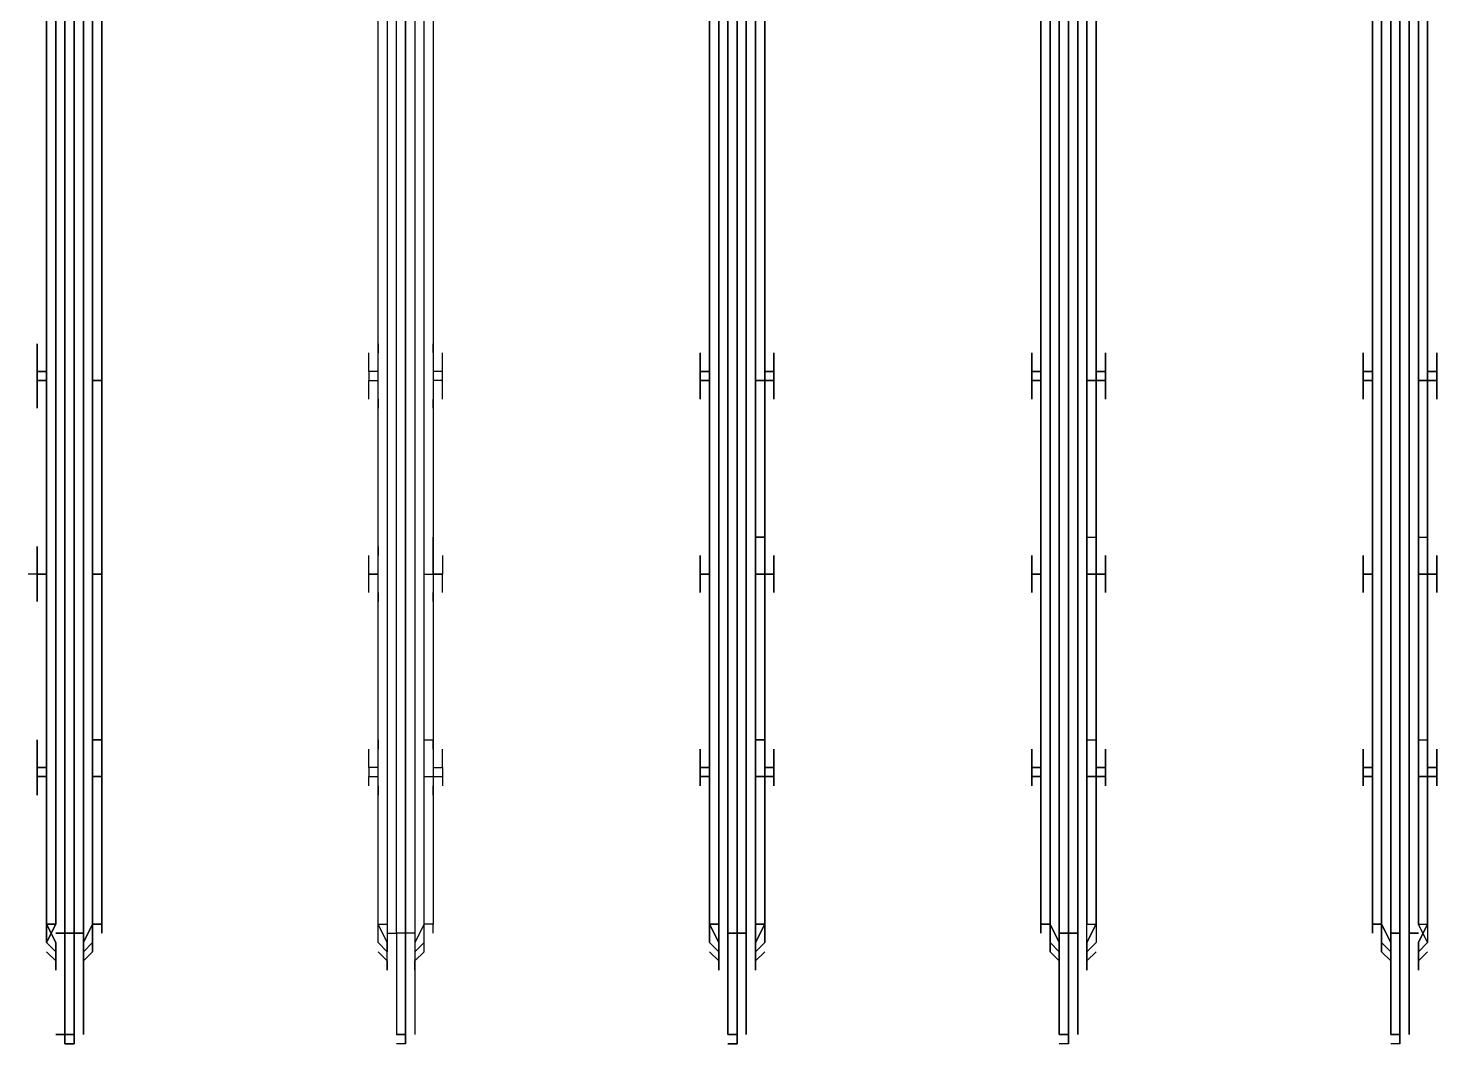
# Model space of a CAD drawing. Header units: metres. Extents: x 532250 to 532639, y 2673852 to 2674172.
# Drawn here: x 532449.1606 to 532449.3722, y 2674042.9394 to 2674043.0919 of the extents above; entities that cross this region are included whole.
import ezdxf

# ---------------------------------------------------------------- set-up
doc = ezdxf.new("R2010")
doc.units = ezdxf.units.M
doc.header["$MEASUREMENT"] = 0
doc.layers.add('IDT', color=7, linetype='Continuous')

# ---------------------------------------------------------------- blocks, each defined once
blk = doc.blocks.new('IDT')
at = {"layer": 'IDT', "color": 0, "lineweight": 25}
for p, q in [((17.55924, 14.80284), (17.55924, 14.81805)), ((17.55924, 14.81805), (17.55924, 14.80284)), ((17.56062, 14.81944), (17.56062, 14.80284)), ((17.56062, 14.80284), (17.56062, 14.81944)), ((17.56062, 14.81944), (17.56062, 14.80284)), ((17.56062, 14.80284), (17.56062, 14.81944)), ((17.56062, 14.81944), (17.562, 14.81944)), ((17.562, 14.81805), (17.56062, 14.81805)), ((17.56062, 14.81805), (17.562, 14.81805)), ((17.562, 14.81805), (17.56062, 14.81805)), ((17.56062, 14.81805), (17.562, 14.81805)), ((17.562, 14.81805), (17.562, 14.80284)), ((17.562, 14.80284), (17.562, 14.81805)), ((17.60903, 14.80284), (17.60903, 14.81805)), ((17.60903, 14.81805), (17.60903, 14.80284)), ((17.61041, 14.81944), (17.61041, 14.80284)), ((17.61041, 14.80284), (17.61041, 14.81944)), ((17.61041, 14.81944), (17.61041, 14.80284)), ((17.61041, 14.80284), (17.61041, 14.81944)), ((17.61041, 14.81944), (17.6118, 14.81944)), ((17.6118, 14.81805), (17.61041, 14.81805)), ((17.61041, 14.81805), (17.6118, 14.81805)), ((17.6118, 14.81805), (17.61041, 14.81805)), ((17.61041, 14.81805), (17.6118, 14.81805)), ((17.6118, 14.80284), (17.6118, 14.81805)), ((17.6118, 14.81805), (17.6118, 14.80284)), ((17.65882, 14.81805), (17.65882, 14.80284)), ((17.65882, 14.80284), (17.65882, 14.81805)), ((17.65882, 14.81805), (17.65882, 14.80284)), ((17.65882, 14.80284), (17.65882, 14.81805)), ((17.66021, 14.80284), (17.66021, 14.81944)), ((17.66021, 14.81944), (17.66021, 14.80284)), ((17.66021, 14.80284), (17.66021, 14.81944)), ((17.66021, 14.81944), (17.66021, 14.80284)), ((17.66021, 14.81944), (17.66021, 14.80284)), ((17.66021, 14.80284), (17.66021, 14.81944)), ((17.66021, 14.81944), (17.66159, 14.81944)), ((17.66159, 14.81944), (17.66021, 14.81944)), ((17.66021, 14.81944), (17.66021, 14.80284)), ((17.66021, 14.80284), (17.66021, 14.81944)), ((17.66159, 14.81805), (17.66021, 14.81805)), ((17.66021, 14.81805), (17.66159, 14.81805)), ((17.66159, 14.81805), (17.66021, 14.81805)), ((17.66021, 14.81805), (17.66159, 14.81805)), ((17.66159, 14.81805), (17.66021, 14.81805)), ((17.66021, 14.81805), (17.66159, 14.81805)), ((17.66159, 14.81805), (17.66021, 14.81805)), ((17.66021, 14.81805), (17.66159, 14.81805)), ((17.66159, 14.80284), (17.66159, 14.81805)), ((17.66159, 14.81805), (17.66159, 14.80284)), ((17.66159, 14.80284), (17.66159, 14.81805)), ((17.66159, 14.81805), (17.66159, 14.80284)), ((17.70862, 14.80284), (17.70862, 14.81805)), ((17.71, 14.80284), (17.71, 14.81944)), ((17.71, 14.81944), (17.71, 14.80284)), ((17.71, 14.81944), (17.71138, 14.81944)), ((17.71138, 14.81805), (17.71, 14.81805)), ((17.71, 14.81805), (17.71138, 14.81805)), ((17.71138, 14.80284), (17.71138, 14.81805)), ((17.75841, 14.80284), (17.75841, 14.81805)), ((17.75841, 14.81805), (17.75841, 14.80284)), ((17.75979, 14.80284), (17.75979, 14.81944)), ((17.75979, 14.81944), (17.76118, 14.81944)), ((17.76118, 14.81944), (17.75979, 14.81944)), ((17.75979, 14.81944), (17.75979, 14.80284)), ((17.76118, 14.81805), (17.75979, 14.81805)), ((17.75979, 14.81805), (17.76118, 14.81805)), ((17.76118, 14.81944), (17.76118, 14.80284)), ((17.76118, 14.80284), (17.76118, 14.81944)), ((17.76118, 14.80284), (17.76118, 14.81805)), ((17.76118, 14.81805), (17.76118, 14.80284)), ((17.76256, 14.81805), (17.76118, 14.81805)), ((17.76118, 14.81805), (17.76256, 14.81805)), ((17.55785, 14.80422), (17.55785, 14.80837)), ((17.55785, 14.80837), (17.55785, 14.80699)), ((17.55785, 14.80699), (17.55785, 14.80837)), ((17.55785, 14.80837), (17.55785, 14.80422)), ((17.562, 14.80699), (17.562, 14.80837)), ((17.562, 14.80837), (17.562, 14.80699)), ((17.562, 14.80422), (17.562, 14.80837)), ((17.562, 14.80837), (17.562, 14.80422)), ((17.60765, 14.80422), (17.60765, 14.80837)), ((17.60765, 14.80837), (17.60765, 14.80699)), ((17.60765, 14.80699), (17.60765, 14.80837)), ((17.60765, 14.80837), (17.60765, 14.80422)), ((17.6118, 14.80699), (17.6118, 14.80837)), ((17.6118, 14.80837), (17.6118, 14.80699)), ((17.6118, 14.80422), (17.6118, 14.80837)), ((17.6118, 14.80837), (17.6118, 14.80422)), ((17.65744, 14.80422), (17.65744, 14.80837)), ((17.65744, 14.80837), (17.65744, 14.80699)), ((17.65744, 14.80699), (17.65744, 14.80837)), ((17.65744, 14.80837), (17.65744, 14.80422)), ((17.65744, 14.80837), (17.65744, 14.80422)), ((17.65744, 14.80422), (17.65744, 14.80837)), ((17.65744, 14.80837), (17.65744, 14.80699)), ((17.65744, 14.80699), (17.65744, 14.80837)), ((17.66297, 14.80422), (17.66297, 14.80837)), ((17.66297, 14.80837), (17.66297, 14.80699)), ((17.66297, 14.80699), (17.66297, 14.80837)), ((17.66297, 14.80837), (17.66297, 14.80699)), ((17.66297, 14.80699), (17.66297, 14.80837)), ((17.66297, 14.80837), (17.66297, 14.80422)), ((17.66297, 14.80422), (17.66297, 14.80837)), ((17.66297, 14.80837), (17.66297, 14.80422)), ((17.70862, 14.80422), (17.70862, 14.80837)), ((17.70862, 14.80837), (17.70862, 14.80699)), ((17.71277, 14.80699), (17.71277, 14.80837)), ((17.71277, 14.80837), (17.71277, 14.80422)), ((17.75841, 14.80422), (17.75841, 14.80837)), ((17.75841, 14.80837), (17.75841, 14.80422)), ((17.75841, 14.80837), (17.75841, 14.80699)), ((17.75841, 14.80699), (17.75841, 14.80837)), ((17.76256, 14.80422), (17.76256, 14.80837)), ((17.76256, 14.80837), (17.76256, 14.80699)), ((17.76256, 14.80699), (17.76256, 14.80837)), ((17.76256, 14.80837), (17.76256, 14.80422)), ((17.55785, 14.80699), (17.55647, 14.8056)), ((17.55647, 14.8056), (17.55785, 14.80699)), ((17.55647, 14.80422), (17.55785, 14.8056)), ((17.55785, 14.8056), (17.55647, 14.80422)), ((17.55647, 14.80422), (17.55785, 14.8056)), ((17.55785, 14.8056), (17.55647, 14.80422)), ((17.56339, 14.8056), (17.562, 14.80699)), ((17.562, 14.80699), (17.56339, 14.8056)), ((17.562, 14.8056), (17.56339, 14.80422)), ((17.56339, 14.80422), (17.562, 14.8056)), ((17.56339, 14.80145), (17.56339, 14.8056)), ((17.56339, 14.8056), (17.56339, 14.80145)), ((17.60765, 14.80699), (17.60626, 14.8056)), ((17.60626, 14.8056), (17.60765, 14.80699)), ((17.60626, 14.80422), (17.60765, 14.8056)), ((17.60626, 14.80422), (17.60765, 14.8056)), ((17.60765, 14.8056), (17.60765, 14.80145)), ((17.60765, 14.8056), (17.60765, 14.80145)), ((17.61318, 14.8056), (17.6118, 14.80699)), ((17.6118, 14.80699), (17.61318, 14.8056)), ((17.6118, 14.8056), (17.61318, 14.80422)), ((17.61318, 14.80422), (17.6118, 14.8056)), ((17.61318, 14.80145), (17.61318, 14.8056)), ((17.61318, 14.8056), (17.61318, 14.80145)), ((17.65744, 14.80699), (17.65606, 14.8056)), ((17.65606, 14.8056), (17.65744, 14.80699)), ((17.65744, 14.80699), (17.65606, 14.8056)), ((17.65606, 14.8056), (17.65744, 14.80699)), ((17.65744, 14.8056), (17.65606, 14.80422)), ((17.65606, 14.80422), (17.65744, 14.8056)), ((17.65744, 14.8056), (17.65606, 14.80422)), ((17.65744, 14.8056), (17.65606, 14.80422)), ((17.65744, 14.80145), (17.65744, 14.8056)), ((17.65744, 14.8056), (17.65744, 14.80145)), ((17.65744, 14.80145), (17.65744, 14.8056)), ((17.65744, 14.80145), (17.65744, 14.8056)), ((17.66297, 14.80699), (17.66436, 14.8056)), ((17.66436, 14.8056), (17.66297, 14.80699)), ((17.66297, 14.80699), (17.66436, 14.8056)), ((17.66436, 14.8056), (17.66297, 14.80699)), ((17.66297, 14.80145), (17.66297, 14.8056)), ((17.66297, 14.8056), (17.66297, 14.80145)), ((17.66297, 14.80145), (17.66297, 14.8056)), ((17.66297, 14.8056), (17.66436, 14.80422)), ((17.66436, 14.80422), (17.66297, 14.8056)), ((17.66297, 14.8056), (17.66436, 14.80422)), ((17.66436, 14.80422), (17.66297, 14.8056)), ((17.66297, 14.8056), (17.66297, 14.80145)), ((17.70862, 14.80699), (17.70723, 14.8056)), ((17.70723, 14.8056), (17.70723, 14.80145)), ((17.70862, 14.8056), (17.70723, 14.80422)), ((17.71415, 14.8056), (17.71277, 14.80699)), ((17.71277, 14.80145), (17.71277, 14.8056)), ((17.71277, 14.8056), (17.71415, 14.80422)), ((17.75841, 14.80699), (17.75703, 14.8056)), ((17.75703, 14.8056), (17.75841, 14.80699)), ((17.75703, 14.8056), (17.75703, 14.80145)), ((17.75703, 14.80145), (17.75703, 14.8056)), ((17.75703, 14.80422), (17.75841, 14.8056)), ((17.75841, 14.8056), (17.75703, 14.80422)), ((17.76256, 14.80699), (17.76394, 14.8056)), ((17.76394, 14.8056), (17.76256, 14.80699)), ((17.76256, 14.8056), (17.76394, 14.80422)), ((17.76394, 14.80422), (17.76256, 14.8056)), ((17.76256, 14.8056), (17.76394, 14.80422)), ((17.76394, 14.80422), (17.76256, 14.8056)), ((17.55647, 14.80145), (17.55785, 14.80422)), ((17.55785, 14.80422), (17.55647, 14.80145)), ((17.55647, 14.80284), (17.55647, 14.80422)), ((17.55647, 14.80422), (17.55785, 14.80145)), ((17.55647, 14.80284), (17.55647, 14.80422)), ((17.55647, 14.80422), (17.55785, 14.80145)), ((17.56339, 14.80145), (17.562, 14.80422)), ((17.562, 14.80422), (17.56339, 14.80145)), ((17.56339, 14.80422), (17.56339, 14.80284)), ((17.56339, 14.80284), (17.56339, 14.80422)), ((17.60626, 14.80145), (17.60765, 14.80422)), ((17.60765, 14.80422), (17.60626, 14.80145)), ((17.60626, 14.80284), (17.60626, 14.80422)), ((17.60626, 14.80284), (17.60626, 14.80422)), ((17.61318, 14.80145), (17.6118, 14.80422)), ((17.6118, 14.80422), (17.61318, 14.80145)), ((17.61318, 14.80422), (17.61318, 14.80284)), ((17.61318, 14.80284), (17.61318, 14.80422)), ((17.65606, 14.80422), (17.65606, 14.80284)), ((17.65606, 14.80145), (17.65744, 14.80422)), ((17.65744, 14.80422), (17.65606, 14.80145)), ((17.65744, 14.80422), (17.65606, 14.80145)), ((17.65606, 14.80284), (17.65606, 14.80422)), ((17.65606, 14.80422), (17.65606, 14.80284)), ((17.65606, 14.80145), (17.65744, 14.80422)), ((17.65606, 14.80422), (17.65606, 14.80284)), ((17.66436, 14.80145), (17.66297, 14.80422)), ((17.66297, 14.80422), (17.66436, 14.80145)), ((17.66436, 14.80145), (17.66297, 14.80422)), ((17.66297, 14.80422), (17.66436, 14.80145)), ((17.66436, 14.80422), (17.66436, 14.80284)), ((17.66436, 14.80284), (17.66436, 14.80422)), ((17.66436, 14.80422), (17.66436, 14.80284)), ((17.66436, 14.80284), (17.66436, 14.80422)), ((17.70723, 14.80145), (17.70862, 14.80422)), ((17.70723, 14.80422), (17.70723, 14.80284)), ((17.71277, 14.80422), (17.71415, 14.80145)), ((17.71415, 14.80422), (17.71415, 14.80284)), ((17.75703, 14.80145), (17.75841, 14.80422)), ((17.75841, 14.80422), (17.75703, 14.80145)), ((17.75703, 14.80284), (17.75703, 14.80422)), ((17.75703, 14.80422), (17.75703, 14.80284)), ((17.76394, 14.80422), (17.76256, 14.80145)), ((17.76394, 14.80145), (17.76256, 14.80422)), ((17.76256, 14.80422), (17.76394, 14.80145)), ((17.76256, 14.80145), (17.76394, 14.80422)), ((17.76394, 14.80422), (17.76394, 14.80284)), ((17.76394, 14.80284), (17.76394, 14.80422)), ((17.55647, 14.80145), (17.55647, 14.80284)), ((17.55647, 14.80145), (17.55647, 14.80284)), ((17.55647, 14.60366), (17.55647, 14.80145)), ((17.55647, 14.80145), (17.55647, 14.60366)), ((17.55785, 14.80145), (17.55647, 14.80145)), ((17.55785, 14.80145), (17.55647, 14.80145)), ((17.55924, 14.80284), (17.55785, 14.80284)), ((17.55785, 14.80284), (17.55924, 14.80284)), ((17.55785, 14.80145), (17.55785, 14.60366)), ((17.55785, 14.60366), (17.55785, 14.80145)), ((17.55924, 14.80284), (17.55924, 14.60366)), ((17.55924, 14.60366), (17.55924, 14.80284)), ((17.562, 14.80284), (17.56062, 14.80284)), ((17.56062, 14.80284), (17.562, 14.80284)), ((17.56062, 14.80284), (17.562, 14.80284)), ((17.562, 14.80284), (17.56062, 14.80284)), ((17.56062, 14.60366), (17.56062, 14.80284)), ((17.56062, 14.80284), (17.56062, 14.60366)), ((17.56062, 14.60366), (17.56062, 14.80284)), ((17.56062, 14.80284), (17.56062, 14.60366)), ((17.562, 14.80284), (17.562, 14.60366)), ((17.562, 14.60366), (17.562, 14.80284)), ((17.56339, 14.80145), (17.56477, 14.80145)), ((17.56477, 14.80145), (17.56339, 14.80145)), ((17.56339, 14.80145), (17.56339, 14.60366)), ((17.56339, 14.60366), (17.56339, 14.80145)), ((17.56477, 14.80145), (17.56477, 14.80284)), ((17.56477, 14.80284), (17.56477, 14.80145)), ((17.56477, 14.60366), (17.56477, 14.80145)), ((17.56477, 14.80145), (17.56477, 14.60366)), ((17.60626, 14.80145), (17.60626, 14.80284)), ((17.60626, 14.80145), (17.60626, 14.80284)), ((17.60626, 14.60366), (17.60626, 14.80145)), ((17.60626, 14.80145), (17.60626, 14.60366)), ((17.60765, 14.80145), (17.60626, 14.80145)), ((17.60765, 14.80145), (17.60626, 14.80145)), ((17.60765, 14.80145), (17.60765, 14.60366)), ((17.60765, 14.60366), (17.60765, 14.80145)), ((17.61041, 14.80284), (17.60903, 14.80284)), ((17.60903, 14.80284), (17.60903, 14.60366)), ((17.60903, 14.60366), (17.60903, 14.80284)), ((17.60903, 14.80284), (17.61041, 14.80284)), ((17.61041, 14.80284), (17.6118, 14.80284)), ((17.6118, 14.80284), (17.61041, 14.80284)), ((17.61041, 14.80284), (17.6118, 14.80284)), ((17.6118, 14.80284), (17.61041, 14.80284)), ((17.61041, 14.60366), (17.61041, 14.80284)), ((17.61041, 14.80284), (17.61041, 14.60366)), ((17.61041, 14.60366), (17.61041, 14.80284)), ((17.61041, 14.80284), (17.61041, 14.60366)), ((17.6118, 14.80284), (17.6118, 14.60366)), ((17.6118, 14.60366), (17.6118, 14.80284)), ((17.61318, 14.80145), (17.61456, 14.80145)), ((17.61456, 14.80145), (17.61318, 14.80145)), ((17.61318, 14.80145), (17.61318, 14.60366)), ((17.61318, 14.60366), (17.61318, 14.80145)), ((17.61456, 14.80145), (17.61456, 14.80284)), ((17.61456, 14.80284), (17.61456, 14.80145)), ((17.61456, 14.60366), (17.61456, 14.80145)), ((17.61456, 14.80145), (17.61456, 14.60366)), ((17.65606, 14.80284), (17.65606, 14.80145)), ((17.65606, 14.80145), (17.65606, 14.80284)), ((17.65606, 14.80284), (17.65606, 14.80145)), ((17.65606, 14.80284), (17.65606, 14.80145)), ((17.65606, 14.80145), (17.65606, 14.60366)), ((17.65606, 14.60366), (17.65606, 14.80145)), ((17.65606, 14.80145), (17.65606, 14.60366)), ((17.65606, 14.60366), (17.65606, 14.80145)), ((17.65606, 14.80145), (17.65744, 14.80145)), ((17.65744, 14.80145), (17.65606, 14.80145)), ((17.65606, 14.80145), (17.65744, 14.80145)), ((17.65744, 14.80145), (17.65606, 14.80145)), ((17.65744, 14.80145), (17.65744, 14.60366)), ((17.65744, 14.60366), (17.65744, 14.80145)), ((17.65744, 14.80145), (17.65744, 14.60366)), ((17.65744, 14.60366), (17.65744, 14.80145)), ((17.66021, 14.80284), (17.65882, 14.80284)), ((17.65882, 14.80284), (17.65882, 14.60366)), ((17.65882, 14.60366), (17.65882, 14.80284)), ((17.65882, 14.80284), (17.66021, 14.80284)), ((17.65882, 14.80284), (17.65882, 14.60366)), ((17.65882, 14.60366), (17.65882, 14.80284)), ((17.66021, 14.80284), (17.65882, 14.80284)), ((17.65882, 14.80284), (17.66021, 14.80284)), ((17.66021, 14.80284), (17.66159, 14.80284)), ((17.66159, 14.80284), (17.66021, 14.80284)), ((17.66021, 14.80284), (17.66159, 14.80284)), ((17.66159, 14.80284), (17.66021, 14.80284)), ((17.66021, 14.80284), (17.66021, 14.60366)), ((17.66021, 14.60366), (17.66021, 14.80284)), ((17.66021, 14.80284), (17.66159, 14.80284)), ((17.66159, 14.80284), (17.66021, 14.80284)), ((17.66021, 14.80284), (17.66159, 14.80284)), ((17.66159, 14.80284), (17.66021, 14.80284)), ((17.66021, 14.60366), (17.66021, 14.80284)), ((17.66021, 14.80284), (17.66021, 14.60366)), ((17.66021, 14.60366), (17.66021, 14.80284)), ((17.66021, 14.80284), (17.66021, 14.60366)), ((17.66021, 14.60366), (17.66021, 14.80284)), ((17.66021, 14.80284), (17.66021, 14.60366)), ((17.66159, 14.80284), (17.66159, 14.60366)), ((17.66159, 14.60366), (17.66159, 14.80284)), ((17.66159, 14.80284), (17.66159, 14.60366)), ((17.66159, 14.60366), (17.66159, 14.80284)), ((17.66436, 14.80145), (17.66297, 14.80145)), ((17.66297, 14.80145), (17.66436, 14.80145)), ((17.66436, 14.80145), (17.66297, 14.80145)), ((17.66297, 14.80145), (17.66297, 14.60366)), ((17.66297, 14.60366), (17.66297, 14.80145)), ((17.66297, 14.80145), (17.66436, 14.80145)), ((17.66297, 14.80145), (17.66297, 14.60366)), ((17.66297, 14.60366), (17.66297, 14.80145)), ((17.66436, 14.80145), (17.66436, 14.80284)), ((17.66436, 14.80284), (17.66436, 14.80145)), ((17.66436, 14.80145), (17.66436, 14.80284)), ((17.66436, 14.80284), (17.66436, 14.80145)), ((17.66436, 14.80145), (17.66436, 14.60366)), ((17.66436, 14.60366), (17.66436, 14.80145)), ((17.66436, 14.80145), (17.66436, 14.60366)), ((17.66436, 14.60366), (17.66436, 14.80145)), ((17.70585, 14.80284), (17.70585, 14.80145)), ((17.70585, 14.60366), (17.70585, 14.80145)), ((17.70585, 14.80145), (17.70723, 14.80145)), ((17.70723, 14.80145), (17.70723, 14.60366)), ((17.70862, 14.60366), (17.70862, 14.80284)), ((17.70862, 14.80284), (17.71, 14.80284)), ((17.71, 14.80284), (17.71138, 14.80284)), ((17.71, 14.60366), (17.71, 14.80284)), ((17.71, 14.80284), (17.71, 14.60366)), ((17.71277, 14.80284), (17.71138, 14.80284)), ((17.71138, 14.80284), (17.71138, 14.60366)), ((17.71415, 14.80145), (17.71277, 14.80145)), ((17.71277, 14.60366), (17.71277, 14.80145)), ((17.71415, 14.80284), (17.71415, 14.80145)), ((17.71415, 14.80145), (17.71415, 14.60366)), ((17.75564, 14.80145), (17.75564, 14.80284)), ((17.75564, 14.80284), (17.75564, 14.80145)), ((17.75564, 14.60366), (17.75564, 14.80145)), ((17.75564, 14.80145), (17.75703, 14.80145)), ((17.75703, 14.80145), (17.75564, 14.80145)), ((17.75564, 14.80145), (17.75564, 14.60366)), ((17.75703, 14.80145), (17.75703, 14.60366)), ((17.75703, 14.60366), (17.75703, 14.80145)), ((17.75841, 14.80284), (17.75841, 14.60366)), ((17.75841, 14.60366), (17.75841, 14.80284)), ((17.75841, 14.80284), (17.75979, 14.80284)), ((17.75979, 14.80284), (17.75841, 14.80284)), ((17.76118, 14.80284), (17.75979, 14.80284)), ((17.75979, 14.80284), (17.76118, 14.80284)), ((17.75979, 14.60366), (17.75979, 14.80284)), ((17.75979, 14.80284), (17.75979, 14.60366)), ((17.76118, 14.80284), (17.76256, 14.80284)), ((17.76256, 14.80284), (17.76118, 14.80284)), ((17.76118, 14.80284), (17.76118, 14.60366)), ((17.76118, 14.60366), (17.76118, 14.80284)), ((17.76118, 14.80284), (17.76118, 14.60366)), ((17.76118, 14.60366), (17.76118, 14.80284)), ((17.76256, 14.80145), (17.76394, 14.80145)), ((17.76394, 14.80145), (17.76256, 14.80145)), ((17.76256, 14.80145), (17.76256, 14.60366)), ((17.76256, 14.60366), (17.76256, 14.80145)), ((17.76394, 14.80145), (17.76394, 14.80284)), ((17.76394, 14.80284), (17.76394, 14.80145)), ((17.76394, 14.80145), (17.76394, 14.60366)), ((17.76394, 14.60366), (17.76394, 14.80145)), ((17.55647, 14.77932), (17.55647, 14.78347)), ((17.55647, 14.78347), (17.55647, 14.77932)), ((17.55647, 14.78071), (17.55647, 14.78209)), ((17.55647, 14.78209), (17.55647, 14.78071)), ((17.56477, 14.77932), (17.56477, 14.78347)), ((17.56477, 14.78347), (17.56477, 14.77379)), ((17.56477, 14.78209), (17.56477, 14.78071)), ((17.56477, 14.78071), (17.56477, 14.78209)), ((17.60626, 14.77932), (17.60626, 14.78347)), ((17.60626, 14.78347), (17.60626, 14.77932)), ((17.60626, 14.78071), (17.60626, 14.78209)), ((17.60626, 14.78209), (17.60626, 14.78071)), ((17.61456, 14.77932), (17.61456, 14.78347)), ((17.61456, 14.78347), (17.61456, 14.77379)), ((17.61456, 14.78209), (17.61456, 14.78071)), ((17.61456, 14.78071), (17.61456, 14.78209)), ((17.65606, 14.78347), (17.65606, 14.77932)), ((17.65606, 14.77932), (17.65606, 14.78347)), ((17.65606, 14.78347), (17.65606, 14.77932)), ((17.65606, 14.77932), (17.65606, 14.78347)), ((17.65606, 14.78071), (17.65606, 14.78209)), ((17.65606, 14.78209), (17.65606, 14.78071)), ((17.65606, 14.78071), (17.65606, 14.78209)), ((17.65606, 14.78209), (17.65606, 14.78071)), ((17.66436, 14.77379), (17.66436, 14.78347)), ((17.66436, 14.78347), (17.66436, 14.77379)), ((17.66436, 14.77932), (17.66436, 14.78347)), ((17.66436, 14.78347), (17.66436, 14.77932)), ((17.66436, 14.78209), (17.66436, 14.78071)), ((17.66436, 14.78071), (17.66436, 14.78209)), ((17.66436, 14.78209), (17.66436, 14.78071)), ((17.66436, 14.78071), (17.66436, 14.78209)), ((17.70585, 14.77932), (17.70585, 14.78347)), ((17.70585, 14.78209), (17.70585, 14.78071)), ((17.71415, 14.78347), (17.71415, 14.77932)), ((17.71415, 14.78071), (17.71415, 14.78209)), ((17.75564, 14.77932), (17.75564, 14.78347)), ((17.75564, 14.78347), (17.75564, 14.77932)), ((17.75564, 14.78071), (17.75564, 14.78209)), ((17.75564, 14.78209), (17.75564, 14.78071)), ((17.76394, 14.77379), (17.76394, 14.78347)), ((17.76394, 14.78347), (17.76394, 14.77932)), ((17.76533, 14.78209), (17.76533, 14.78071)), ((17.76533, 14.78071), (17.76533, 14.78209)), ((17.55509, 14.77932), (17.55509, 14.78071)), ((17.55509, 14.78071), (17.55509, 14.77932)), ((17.56615, 14.77932), (17.56615, 14.78071)), ((17.56615, 14.78071), (17.56615, 14.77932)), ((17.60488, 14.77932), (17.60488, 14.78071)), ((17.60488, 14.78071), (17.60488, 14.77932)), ((17.61595, 14.77932), (17.61595, 14.78071)), ((17.61595, 14.78071), (17.61595, 14.77932)), ((17.65467, 14.77932), (17.65467, 14.78071)), ((17.65467, 14.78071), (17.65467, 14.77932)), ((17.65467, 14.77932), (17.65467, 14.78071)), ((17.65467, 14.78071), (17.65467, 14.77932)), ((17.66574, 14.77932), (17.66574, 14.78071)), ((17.66574, 14.78071), (17.66574, 14.77932)), ((17.66574, 14.77932), (17.66574, 14.78071)), ((17.66574, 14.78071), (17.66574, 14.77932)), ((17.70447, 14.77932), (17.70447, 14.78071)), ((17.71553, 14.78071), (17.71553, 14.77932)), ((17.75564, 14.77932), (17.75564, 14.78071)), ((17.75564, 14.78071), (17.75564, 14.77932)), ((17.76533, 14.78071), (17.76533, 14.77932)), ((17.76533, 14.77932), (17.76533, 14.78071)), ((17.55509, 14.77794), (17.55509, 14.77932)), ((17.55509, 14.77932), (17.55509, 14.77794)), ((17.55647, 14.77932), (17.55509, 14.77932)), ((17.55509, 14.77932), (17.55647, 14.77932)), ((17.55647, 14.77794), (17.55509, 14.77794)), ((17.55509, 14.77794), (17.55647, 14.77794)), ((17.55509, 14.77518), (17.55509, 14.77794)), ((17.55509, 14.77794), (17.55509, 14.77518)), ((17.55785, 14.77932), (17.55647, 14.77932)), ((17.55647, 14.77932), (17.55785, 14.77932)), ((17.55647, 14.77794), (17.55647, 14.77932)), ((17.55647, 14.77932), (17.55647, 14.77379)), ((17.55647, 14.77379), (17.55647, 14.77794)), ((17.56477, 14.77794), (17.56477, 14.77932)), ((17.56477, 14.77932), (17.56615, 14.77932)), ((17.56615, 14.77932), (17.56477, 14.77932)), ((17.56477, 14.77379), (17.56477, 14.77794)), ((17.56477, 14.77794), (17.56615, 14.77794)), ((17.56615, 14.77794), (17.56477, 14.77794)), ((17.56615, 14.77794), (17.56615, 14.77932)), ((17.56615, 14.77932), (17.56615, 14.77794)), ((17.56615, 14.77518), (17.56615, 14.77794)), ((17.56615, 14.77794), (17.56615, 14.77518)), ((17.60488, 14.77794), (17.60488, 14.77932)), ((17.60488, 14.77932), (17.60488, 14.77794)), ((17.60626, 14.77932), (17.60488, 14.77932)), ((17.60488, 14.77932), (17.60626, 14.77932)), ((17.60626, 14.77794), (17.60488, 14.77794)), ((17.60488, 14.77794), (17.60626, 14.77794)), ((17.60488, 14.77518), (17.60488, 14.77794)), ((17.60488, 14.77794), (17.60488, 14.77518)), ((17.60765, 14.77932), (17.60626, 14.77932)), ((17.60626, 14.77932), (17.60765, 14.77932)), ((17.60626, 14.77794), (17.60626, 14.77932)), ((17.60626, 14.77932), (17.60626, 14.77379)), ((17.60626, 14.77379), (17.60626, 14.77794)), ((17.61456, 14.77794), (17.61456, 14.77932)), ((17.61456, 14.77932), (17.61595, 14.77932)), ((17.61595, 14.77932), (17.61456, 14.77932)), ((17.61456, 14.77379), (17.61456, 14.77794)), ((17.61456, 14.77794), (17.61595, 14.77794)), ((17.61595, 14.77794), (17.61456, 14.77794)), ((17.61595, 14.77794), (17.61595, 14.77932)), ((17.61595, 14.77932), (17.61595, 14.77794)), ((17.61595, 14.77518), (17.61595, 14.77794)), ((17.61595, 14.77794), (17.61595, 14.77518)), ((17.65606, 14.77932), (17.65467, 14.77932)), ((17.65467, 14.77932), (17.65606, 14.77932)), ((17.65606, 14.77932), (17.65467, 14.77932)), ((17.65467, 14.77932), (17.65606, 14.77932)), ((17.65467, 14.77794), (17.65467, 14.77932)), ((17.65467, 14.77932), (17.65467, 14.77794)), ((17.65467, 14.77794), (17.65467, 14.77932)), ((17.65467, 14.77932), (17.65467, 14.77794)), ((17.65606, 14.77794), (17.65467, 14.77794)), ((17.65467, 14.77794), (17.65606, 14.77794)), ((17.65606, 14.77794), (17.65467, 14.77794)), ((17.65467, 14.77794), (17.65606, 14.77794)), ((17.65467, 14.77518), (17.65467, 14.77794)), ((17.65467, 14.77794), (17.65467, 14.77518)), ((17.65467, 14.77518), (17.65467, 14.77794)), ((17.65467, 14.77794), (17.65467, 14.77518)), ((17.65744, 14.77932), (17.65606, 14.77932)), ((17.65606, 14.77932), (17.65606, 14.77379)), ((17.65606, 14.77379), (17.65606, 14.77932)), ((17.65606, 14.77932), (17.65606, 14.77794)), ((17.65606, 14.77794), (17.65606, 14.77932)), ((17.65606, 14.77932), (17.65744, 14.77932)), ((17.65606, 14.77932), (17.65744, 14.77932)), ((17.65744, 14.77932), (17.65606, 14.77932)), ((17.65606, 14.77794), (17.65606, 14.77379)), ((17.65606, 14.77379), (17.65606, 14.77794)), ((17.66436, 14.77932), (17.66574, 14.77932)), ((17.66574, 14.77932), (17.66436, 14.77932)), ((17.66436, 14.77794), (17.66436, 14.77932)), ((17.66436, 14.77932), (17.66574, 14.77932)), ((17.66574, 14.77932), (17.66436, 14.77932)), ((17.66436, 14.77932), (17.66436, 14.77794)), ((17.66436, 14.77794), (17.66436, 14.77379)), ((17.66436, 14.77379), (17.66436, 14.77794)), ((17.66436, 14.77794), (17.66574, 14.77794)), ((17.66574, 14.77794), (17.66436, 14.77794)), ((17.66436, 14.77794), (17.66574, 14.77794)), ((17.66574, 14.77794), (17.66436, 14.77794)), ((17.66574, 14.77794), (17.66574, 14.77932)), ((17.66574, 14.77932), (17.66574, 14.77794)), ((17.66574, 14.77794), (17.66574, 14.77932)), ((17.66574, 14.77932), (17.66574, 14.77794)), ((17.66574, 14.77518), (17.66574, 14.77794)), ((17.66574, 14.77794), (17.66574, 14.77518)), ((17.66574, 14.77518), (17.66574, 14.77794)), ((17.66574, 14.77794), (17.66574, 14.77518)), ((17.70585, 14.77932), (17.70447, 14.77932)), ((17.70447, 14.77794), (17.70447, 14.77932)), ((17.70585, 14.77794), (17.70447, 14.77794)), ((17.70447, 14.77794), (17.70447, 14.77518)), ((17.70723, 14.77932), (17.70585, 14.77932)), ((17.70585, 14.77794), (17.70585, 14.77932)), ((17.70585, 14.77379), (17.70585, 14.77794)), ((17.71415, 14.77932), (17.71415, 14.77794)), ((17.71553, 14.77932), (17.71415, 14.77932)), ((17.71415, 14.77794), (17.71415, 14.77379)), ((17.71415, 14.77794), (17.71553, 14.77794)), ((17.71553, 14.77794), (17.71553, 14.77932)), ((17.71553, 14.77794), (17.71553, 14.77518)), ((17.75703, 14.77932), (17.75564, 14.77932)), ((17.75564, 14.77932), (17.75703, 14.77932)), ((17.75564, 14.77932), (17.75564, 14.77794)), ((17.75564, 14.77794), (17.75564, 14.77932)), ((17.75564, 14.77932), (17.75564, 14.77794)), ((17.75564, 14.77794), (17.75564, 14.77932)), ((17.75564, 14.77794), (17.75564, 14.77379)), ((17.75564, 14.77518), (17.75564, 14.77794)), ((17.75564, 14.77794), (17.75564, 14.77518)), ((17.75564, 14.77379), (17.75564, 14.77794)), ((17.76394, 14.77932), (17.76394, 14.77794)), ((17.76533, 14.77932), (17.76394, 14.77932)), ((17.76394, 14.77932), (17.76533, 14.77932)), ((17.76394, 14.77794), (17.76394, 14.77379)), ((17.76394, 14.77794), (17.76533, 14.77794)), ((17.76533, 14.77794), (17.76394, 14.77794)), ((17.76533, 14.77794), (17.76533, 14.77932)), ((17.76533, 14.77932), (17.76533, 14.77794)), ((17.76533, 14.77518), (17.76533, 14.77794)), ((17.76533, 14.77794), (17.76533, 14.77518)), ((17.55647, 14.77379), (17.55647, 14.77518)), ((17.55647, 14.77518), (17.55647, 14.77379)), ((17.55785, 14.77379), (17.55647, 14.77379)), ((17.56477, 14.77518), (17.56477, 14.77379)), ((17.56477, 14.77379), (17.56477, 14.77518)), ((17.60626, 14.77379), (17.60626, 14.77518)), ((17.60626, 14.77518), (17.60626, 14.77379)), ((17.60765, 14.77379), (17.60626, 14.77379)), ((17.61456, 14.77518), (17.61456, 14.77379)), ((17.61456, 14.77379), (17.61456, 14.77518)), ((17.65606, 14.77379), (17.65606, 14.77518)), ((17.65606, 14.77518), (17.65606, 14.77379)), ((17.65606, 14.77379), (17.65606, 14.77518)), ((17.65606, 14.77518), (17.65606, 14.77379)), ((17.65606, 14.77379), (17.65744, 14.77379)), ((17.65744, 14.77379), (17.65606, 14.77379)), ((17.66436, 14.77379), (17.66436, 14.77518)), ((17.66436, 14.77518), (17.66436, 14.77379)), ((17.66436, 14.77379), (17.66436, 14.77518)), ((17.66436, 14.77518), (17.66436, 14.77379)), ((17.70585, 14.77518), (17.70585, 14.77379)), ((17.70723, 14.77379), (17.70585, 14.77379)), ((17.71415, 14.77379), (17.71415, 14.77518)), ((17.75564, 14.77379), (17.75564, 14.77518)), ((17.75564, 14.77518), (17.75564, 14.77379)), ((17.75564, 14.77379), (17.75703, 14.77379)), ((17.75703, 14.77379), (17.75564, 14.77379)), ((17.76533, 14.77518), (17.76533, 14.77379)), ((17.76533, 14.77379), (17.76533, 14.77518)), ((17.55647, 14.7489), (17.55647, 14.75304)), ((17.55647, 14.75304), (17.55647, 14.75166)), ((17.55647, 14.75166), (17.55647, 14.75304)), ((17.55647, 14.75304), (17.55647, 14.7489)), ((17.56477, 14.75304), (17.56477, 14.75166)), ((17.56477, 14.75166), (17.56477, 14.75304)), ((17.56477, 14.7489), (17.56477, 14.75304)), ((17.56477, 14.75304), (17.56477, 14.7489)), ((17.60626, 14.7489), (17.60626, 14.75304)), ((17.60626, 14.75304), (17.60626, 14.75166)), ((17.60626, 14.75166), (17.60626, 14.75304)), ((17.60626, 14.75304), (17.60626, 14.7489)), ((17.61456, 14.75304), (17.61456, 14.75166)), ((17.61456, 14.75166), (17.61456, 14.75304)), ((17.61456, 14.7489), (17.61456, 14.75304)), ((17.61456, 14.75304), (17.61456, 14.7489)), ((17.65606, 14.7489), (17.65606, 14.75304)), ((17.65606, 14.75304), (17.65606, 14.75166)), ((17.65606, 14.75166), (17.65606, 14.75304)), ((17.65606, 14.75304), (17.65606, 14.7489)), ((17.65606, 14.75166), (17.65606, 14.75304)), ((17.65606, 14.75304), (17.65606, 14.75166)), ((17.65606, 14.7489), (17.65606, 14.75304)), ((17.65606, 14.75304), (17.65606, 14.7489)), ((17.66436, 14.75304), (17.66436, 14.75166)), ((17.66436, 14.75166), (17.66436, 14.75304)), ((17.66436, 14.75304), (17.66436, 14.7489)), ((17.66436, 14.7489), (17.66436, 14.75304)), ((17.66436, 14.7489), (17.66436, 14.75304)), ((17.66436, 14.75304), (17.66436, 14.75166)), ((17.66436, 14.75166), (17.66436, 14.75304)), ((17.66436, 14.75304), (17.66436, 14.7489)), ((17.70585, 14.7489), (17.70585, 14.75304)), ((17.70585, 14.75304), (17.70585, 14.75166)), ((17.71415, 14.75166), (17.71415, 14.75304)), ((17.71415, 14.75304), (17.71415, 14.7489)), ((17.75564, 14.75304), (17.75564, 14.75166)), ((17.75564, 14.7489), (17.75564, 14.75304)), ((17.75564, 14.75166), (17.75564, 14.75304)), ((17.75564, 14.75304), (17.75564, 14.7489)), ((17.76394, 14.7489), (17.76394, 14.75304)), ((17.76394, 14.75304), (17.76394, 14.74336)), ((17.76533, 14.75166), (17.76533, 14.75304)), ((17.76533, 14.75304), (17.76533, 14.75166)), ((17.55509, 14.7489), (17.55509, 14.75166)), ((17.55509, 14.75166), (17.55509, 14.7489)), ((17.56615, 14.7489), (17.56615, 14.75166)), ((17.56615, 14.75166), (17.56615, 14.7489)), ((17.60488, 14.7489), (17.60488, 14.75166)), ((17.60488, 14.75166), (17.60488, 14.7489)), ((17.61595, 14.7489), (17.61595, 14.75166)), ((17.61595, 14.75166), (17.61595, 14.7489)), ((17.65467, 14.7489), (17.65467, 14.75166)), ((17.65467, 14.75166), (17.65467, 14.7489)), ((17.65467, 14.7489), (17.65467, 14.75166)), ((17.65467, 14.75166), (17.65467, 14.7489)), ((17.66574, 14.7489), (17.66574, 14.75166)), ((17.66574, 14.75166), (17.66574, 14.7489)), ((17.66574, 14.7489), (17.66574, 14.75166)), ((17.66574, 14.75166), (17.66574, 14.7489)), ((17.70447, 14.75166), (17.70447, 14.7489)), ((17.71553, 14.75166), (17.71553, 14.7489)), ((17.75564, 14.75166), (17.75564, 14.7489)), ((17.75564, 14.7489), (17.75564, 14.75166)), ((17.76533, 14.7489), (17.76533, 14.75166)), ((17.76533, 14.75166), (17.76533, 14.7489)), ((17.55647, 14.7489), (17.55509, 14.7489)), ((17.55509, 14.7489), (17.55647, 14.7489)), ((17.55509, 14.7489), (17.55647, 14.7489)), ((17.55647, 14.7489), (17.55509, 14.7489)), ((17.55509, 14.7489), (17.55509, 14.74613)), ((17.55509, 14.74613), (17.55509, 14.7489)), ((17.55509, 14.7489), (17.55647, 14.7489)), ((17.55647, 14.74336), (17.55647, 14.7489)), ((17.55785, 14.7489), (17.55647, 14.7489)), ((17.55647, 14.7489), (17.55785, 14.7489)), ((17.55785, 14.7489), (17.55647, 14.7489)), ((17.55647, 14.7489), (17.55785, 14.7489)), ((17.55647, 14.7489), (17.55647, 14.74336)), ((17.56477, 14.7489), (17.56615, 14.7489)), ((17.56615, 14.7489), (17.56477, 14.7489)), ((17.56477, 14.7489), (17.56477, 14.74336)), ((17.56477, 14.74336), (17.56477, 14.7489)), ((17.56477, 14.7489), (17.56615, 14.7489)), ((17.56615, 14.7489), (17.56477, 14.7489)), ((17.56477, 14.7489), (17.56615, 14.7489)), ((17.56615, 14.74613), (17.56615, 14.7489)), ((17.56615, 14.7489), (17.56615, 14.74613)), ((17.60626, 14.7489), (17.60488, 14.7489)), ((17.60488, 14.7489), (17.60626, 14.7489)), ((17.60488, 14.7489), (17.60626, 14.7489)), ((17.60626, 14.7489), (17.60488, 14.7489)), ((17.60488, 14.7489), (17.60488, 14.74613)), ((17.60488, 14.74613), (17.60488, 14.7489)), ((17.60488, 14.7489), (17.60626, 14.7489)), ((17.60626, 14.74336), (17.60626, 14.7489)), ((17.60765, 14.7489), (17.60626, 14.7489)), ((17.60626, 14.7489), (17.60765, 14.7489)), ((17.60765, 14.7489), (17.60626, 14.7489)), ((17.60626, 14.7489), (17.60765, 14.7489)), ((17.60626, 14.7489), (17.60626, 14.74336)), ((17.61456, 14.7489), (17.61595, 14.7489)), ((17.61595, 14.7489), (17.61456, 14.7489)), ((17.61456, 14.7489), (17.61456, 14.74336)), ((17.61456, 14.74336), (17.61456, 14.7489)), ((17.61456, 14.7489), (17.61595, 14.7489)), ((17.61595, 14.7489), (17.61456, 14.7489)), ((17.61456, 14.7489), (17.61595, 14.7489)), ((17.61595, 14.74613), (17.61595, 14.7489)), ((17.61595, 14.7489), (17.61595, 14.74613)), ((17.65467, 14.74613), (17.65467, 14.7489)), ((17.65467, 14.7489), (17.65467, 14.74613)), ((17.65467, 14.7489), (17.65606, 14.7489)), ((17.65606, 14.7489), (17.65467, 14.7489)), ((17.65467, 14.7489), (17.65606, 14.7489)), ((17.65606, 14.7489), (17.65467, 14.7489)), ((17.65467, 14.7489), (17.65467, 14.74613)), ((17.65606, 14.7489), (17.65467, 14.7489)), ((17.65467, 14.7489), (17.65606, 14.7489)), ((17.65606, 14.7489), (17.65467, 14.7489)), ((17.65467, 14.7489), (17.65606, 14.7489)), ((17.65606, 14.7489), (17.65467, 14.7489)), ((17.65467, 14.7489), (17.65606, 14.7489)), ((17.65467, 14.7489), (17.65467, 14.74613)), ((17.65606, 14.74336), (17.65606, 14.7489)), ((17.65606, 14.7489), (17.65606, 14.74336)), ((17.65744, 14.7489), (17.65606, 14.7489)), ((17.65606, 14.7489), (17.65744, 14.7489)), ((17.65606, 14.74336), (17.65606, 14.7489)), ((17.65606, 14.7489), (17.65744, 14.7489)), ((17.65744, 14.7489), (17.65606, 14.7489)), ((17.65606, 14.7489), (17.65744, 14.7489)), ((17.65744, 14.7489), (17.65606, 14.7489)), ((17.65606, 14.7489), (17.65744, 14.7489)), ((17.65744, 14.7489), (17.65606, 14.7489)), ((17.65606, 14.7489), (17.65606, 14.74336)), ((17.66436, 14.7489), (17.66574, 14.7489)), ((17.66574, 14.7489), (17.66436, 14.7489)), ((17.66436, 14.7489), (17.66436, 14.74336)), ((17.66436, 14.74336), (17.66436, 14.7489)), ((17.66436, 14.7489), (17.66436, 14.74336)), ((17.66436, 14.74336), (17.66436, 14.7489)), ((17.66436, 14.7489), (17.66574, 14.7489)), ((17.66574, 14.7489), (17.66436, 14.7489)), ((17.66436, 14.7489), (17.66574, 14.7489)), ((17.66574, 14.7489), (17.66436, 14.7489)), ((17.66436, 14.7489), (17.66574, 14.7489)), ((17.66574, 14.7489), (17.66436, 14.7489)), ((17.66436, 14.7489), (17.66574, 14.7489)), ((17.66574, 14.7489), (17.66436, 14.7489)), ((17.66574, 14.7489), (17.66574, 14.74613)), ((17.66574, 14.74613), (17.66574, 14.7489)), ((17.66574, 14.7489), (17.66574, 14.74613)), ((17.66574, 14.74613), (17.66574, 14.7489)), ((17.70447, 14.7489), (17.70585, 14.7489)), ((17.70447, 14.74613), (17.70447, 14.7489)), ((17.70447, 14.7489), (17.70585, 14.7489)), ((17.70585, 14.7489), (17.70447, 14.7489)), ((17.70723, 14.7489), (17.70585, 14.7489)), ((17.70585, 14.7489), (17.70585, 14.74336)), ((17.71415, 14.7489), (17.71415, 14.74336)), ((17.71553, 14.7489), (17.71415, 14.7489)), ((17.71415, 14.7489), (17.71553, 14.7489)), ((17.71553, 14.7489), (17.71553, 14.74613)), ((17.75564, 14.7489), (17.75564, 14.74336)), ((17.75564, 14.74336), (17.75564, 14.7489)), ((17.75703, 14.7489), (17.75564, 14.7489)), ((17.75564, 14.7489), (17.75703, 14.7489)), ((17.75703, 14.7489), (17.75564, 14.7489)), ((17.75564, 14.7489), (17.75703, 14.7489)), ((17.75703, 14.7489), (17.75564, 14.7489)), ((17.75564, 14.7489), (17.75703, 14.7489)), ((17.75703, 14.7489), (17.75564, 14.7489)), ((17.75564, 14.7489), (17.75564, 14.74613)), ((17.75564, 14.74613), (17.75564, 14.7489)), ((17.76394, 14.7489), (17.76533, 14.7489)), ((17.76533, 14.7489), (17.76394, 14.7489)), ((17.76394, 14.74336), (17.76394, 14.7489)), ((17.76394, 14.7489), (17.76533, 14.7489)), ((17.76533, 14.7489), (17.76394, 14.7489)), ((17.76394, 14.7489), (17.76533, 14.7489)), ((17.76533, 14.7489), (17.76394, 14.7489)), ((17.76533, 14.7489), (17.76533, 14.74613)), ((17.76533, 14.74613), (17.76533, 14.7489)), ((17.76533, 14.7489), (17.76671, 14.7489)), ((17.55647, 14.74475), (17.55647, 14.74613)), ((17.55647, 14.74613), (17.55647, 14.74475)), ((17.56477, 14.74613), (17.56477, 14.74475)), ((17.56477, 14.74475), (17.56477, 14.74613)), ((17.60626, 14.74475), (17.60626, 14.74613)), ((17.60626, 14.74613), (17.60626, 14.74475)), ((17.61456, 14.74613), (17.61456, 14.74475)), ((17.61456, 14.74475), (17.61456, 14.74613)), ((17.65606, 14.74475), (17.65606, 14.74613)), ((17.65606, 14.74613), (17.65606, 14.74475)), ((17.65606, 14.74475), (17.65606, 14.74613)), ((17.65606, 14.74613), (17.65606, 14.74475)), ((17.66436, 14.74613), (17.66436, 14.74475)), ((17.66436, 14.74475), (17.66436, 14.74613)), ((17.66436, 14.74613), (17.66436, 14.74475)), ((17.66436, 14.74475), (17.66436, 14.74613)), ((17.70585, 14.74613), (17.70585, 14.74475)), ((17.71415, 14.74475), (17.71415, 14.74613)), ((17.75564, 14.74613), (17.75564, 14.74475)), ((17.75564, 14.74475), (17.75564, 14.74613)), ((17.76533, 14.74613), (17.76533, 14.74475)), ((17.76533, 14.74475), (17.76533, 14.74613)), ((17.55785, 14.74336), (17.55647, 14.74336)), ((17.60765, 14.74336), (17.60626, 14.74336)), ((17.65744, 14.74336), (17.65606, 14.74336)), ((17.65606, 14.74336), (17.65744, 14.74336)), ((17.55509, 14.71985), (17.55509, 14.72262)), ((17.55509, 14.72262), (17.55509, 14.71985)), ((17.55647, 14.71985), (17.55647, 14.724)), ((17.55647, 14.724), (17.55647, 14.72262)), ((17.55647, 14.72262), (17.55647, 14.724)), ((17.55647, 14.724), (17.55647, 14.71985)), ((17.56477, 14.71847), (17.56477, 14.724)), ((17.56477, 14.724), (17.56477, 14.72262)), ((17.56477, 14.72262), (17.56477, 14.724)), ((17.56477, 14.724), (17.56477, 14.71985)), ((17.56615, 14.71985), (17.56615, 14.72262)), ((17.56615, 14.72262), (17.56615, 14.71985)), ((17.60488, 14.71985), (17.60488, 14.72262)), ((17.60488, 14.72262), (17.60488, 14.71985)), ((17.60626, 14.71985), (17.60626, 14.724)), ((17.60626, 14.724), (17.60626, 14.72262)), ((17.60626, 14.72262), (17.60626, 14.724)), ((17.60626, 14.724), (17.60626, 14.71985)), ((17.61456, 14.71847), (17.61456, 14.724)), ((17.61456, 14.724), (17.61456, 14.72262)), ((17.61456, 14.72262), (17.61456, 14.724)), ((17.61456, 14.724), (17.61456, 14.71985)), ((17.61595, 14.71985), (17.61595, 14.72262)), ((17.61595, 14.72262), (17.61595, 14.71985)), ((17.65467, 14.71985), (17.65467, 14.72262)), ((17.65467, 14.72262), (17.65467, 14.71985)), ((17.65467, 14.72262), (17.65467, 14.71985)), ((17.65467, 14.72262), (17.65467, 14.71985)), ((17.65606, 14.724), (17.65606, 14.72262)), ((17.65606, 14.72262), (17.65606, 14.724)), ((17.65606, 14.724), (17.65606, 14.71985)), ((17.65606, 14.724), (17.65606, 14.72262)), ((17.65606, 14.724), (17.65606, 14.72262)), ((17.65606, 14.71985), (17.65606, 14.724)), ((17.65606, 14.71985), (17.65606, 14.724)), ((17.65606, 14.724), (17.65606, 14.71985)), ((17.66436, 14.71847), (17.66436, 14.724)), ((17.66436, 14.724), (17.66436, 14.72262)), ((17.66436, 14.72262), (17.66436, 14.724)), ((17.66436, 14.724), (17.66436, 14.71847)), ((17.66436, 14.71985), (17.66436, 14.724)), ((17.66436, 14.724), (17.66436, 14.72262)), ((17.66436, 14.72262), (17.66436, 14.724)), ((17.66436, 14.724), (17.66436, 14.71985)), ((17.66574, 14.71985), (17.66574, 14.72262)), ((17.66574, 14.72262), (17.66574, 14.71985)), ((17.66574, 14.71985), (17.66574, 14.72262)), ((17.66574, 14.72262), (17.66574, 14.71985)), ((17.70447, 14.72262), (17.70447, 14.71985)), ((17.70585, 14.71985), (17.70585, 14.724)), ((17.70585, 14.724), (17.70585, 14.72262)), ((17.71415, 14.72262), (17.71415, 14.724)), ((17.71415, 14.724), (17.71415, 14.71985)), ((17.71553, 14.72262), (17.71553, 14.71985)), ((17.75564, 14.71985), (17.75564, 14.724)), ((17.75564, 14.724), (17.75564, 14.71985)), ((17.75564, 14.72262), (17.75564, 14.724)), ((17.75564, 14.724), (17.75564, 14.72262)), ((17.75564, 14.71985), (17.75564, 14.72262)), ((17.75564, 14.72262), (17.75564, 14.71985)), ((17.76394, 14.71985), (17.76394, 14.724)), ((17.76394, 14.724), (17.76394, 14.71985)), ((17.76533, 14.72262), (17.76533, 14.724)), ((17.76533, 14.724), (17.76533, 14.72262)), ((17.76533, 14.71985), (17.76533, 14.72262)), ((17.76533, 14.72262), (17.76533, 14.71985)), ((17.55509, 14.71985), (17.55647, 14.71985)), ((17.55647, 14.71985), (17.55509, 14.71985)), ((17.55509, 14.71847), (17.55509, 14.71985)), ((17.55509, 14.71985), (17.55509, 14.71847)), ((17.55509, 14.7157), (17.55509, 14.71847)), ((17.55509, 14.71847), (17.55647, 14.71847)), ((17.55647, 14.71847), (17.55509, 14.71847)), ((17.55509, 14.71847), (17.55509, 14.7157)), ((17.55647, 14.71432), (17.55647, 14.71985)), ((17.55647, 14.71985), (17.55785, 14.71985)), ((17.55785, 14.71985), (17.55647, 14.71985)), ((17.55647, 14.71985), (17.55647, 14.71847)), ((17.55647, 14.71847), (17.55647, 14.71432)), ((17.56477, 14.71985), (17.56615, 14.71985)), ((17.56615, 14.71985), (17.56477, 14.71985)), ((17.56477, 14.71985), (17.56477, 14.71847)), ((17.56477, 14.71847), (17.56615, 14.71847)), ((17.56615, 14.71847), (17.56477, 14.71847)), ((17.56477, 14.71847), (17.56477, 14.71432)), ((17.56477, 14.71432), (17.56477, 14.71847)), ((17.56615, 14.71847), (17.56615, 14.71985)), ((17.56615, 14.71985), (17.56615, 14.71847)), ((17.56615, 14.7157), (17.56615, 14.71847)), ((17.56615, 14.71847), (17.56615, 14.7157)), ((17.60488, 14.71985), (17.60626, 14.71985)), ((17.60626, 14.71985), (17.60488, 14.71985)), ((17.60488, 14.71847), (17.60488, 14.71985)), ((17.60488, 14.71985), (17.60488, 14.71847)), ((17.60488, 14.7157), (17.60488, 14.71847)), ((17.60488, 14.71847), (17.60626, 14.71847)), ((17.60626, 14.71847), (17.60488, 14.71847)), ((17.60488, 14.71847), (17.60488, 14.7157)), ((17.60626, 14.71432), (17.60626, 14.71985)), ((17.60626, 14.71985), (17.60765, 14.71985)), ((17.60765, 14.71985), (17.60626, 14.71985)), ((17.60626, 14.71985), (17.60626, 14.71847)), ((17.60626, 14.71847), (17.60626, 14.71432)), ((17.61456, 14.71985), (17.61595, 14.71985)), ((17.61595, 14.71985), (17.61456, 14.71985)), ((17.61456, 14.71985), (17.61456, 14.71847)), ((17.61456, 14.71847), (17.61595, 14.71847)), ((17.61595, 14.71847), (17.61456, 14.71847)), ((17.61456, 14.71847), (17.61456, 14.71432)), ((17.61456, 14.71432), (17.61456, 14.71847)), ((17.61595, 14.71847), (17.61595, 14.71985)), ((17.61595, 14.71985), (17.61595, 14.71847)), ((17.61595, 14.7157), (17.61595, 14.71847)), ((17.61595, 14.71847), (17.61595, 14.7157)), ((17.65606, 14.71985), (17.65467, 14.71985)), ((17.65467, 14.71985), (17.65467, 14.71847)), ((17.65467, 14.71985), (17.65606, 14.71985)), ((17.65606, 14.71985), (17.65467, 14.71985)), ((17.65467, 14.71985), (17.65467, 14.71847)), ((17.65467, 14.71847), (17.65467, 14.71985)), ((17.65467, 14.71985), (17.65467, 14.71847)), ((17.65606, 14.71985), (17.65467, 14.71985)), ((17.65467, 14.71847), (17.65467, 14.7157)), ((17.65606, 14.71847), (17.65467, 14.71847)), ((17.65467, 14.71847), (17.65467, 14.7157)), ((17.65467, 14.7157), (17.65467, 14.71847)), ((17.65467, 14.71847), (17.65606, 14.71847)), ((17.65606, 14.71847), (17.65467, 14.71847)), ((17.65467, 14.71847), (17.65606, 14.71847)), ((17.65467, 14.71847), (17.65467, 14.7157)), ((17.65606, 14.71985), (17.65606, 14.71847)), ((17.65606, 14.71847), (17.65606, 14.71985)), ((17.65606, 14.71985), (17.65744, 14.71985)), ((17.65606, 14.71985), (17.65606, 14.71432)), ((17.65606, 14.71985), (17.65744, 14.71985)), ((17.65744, 14.71985), (17.65606, 14.71985)), ((17.65606, 14.71985), (17.65744, 14.71985)), ((17.65606, 14.71985), (17.65606, 14.71432)), ((17.65606, 14.71847), (17.65606, 14.71432)), ((17.65606, 14.71432), (17.65606, 14.71847)), ((17.66436, 14.71847), (17.66436, 14.71985)), ((17.66436, 14.71985), (17.66574, 14.71985)), ((17.66574, 14.71985), (17.66436, 14.71985)), ((17.66436, 14.71985), (17.66574, 14.71985)), ((17.66574, 14.71985), (17.66436, 14.71985)), ((17.66436, 14.71985), (17.66436, 14.71847)), ((17.66436, 14.71432), (17.66436, 14.71847)), ((17.66436, 14.71847), (17.66436, 14.71432)), ((17.66436, 14.71847), (17.66574, 14.71847)), ((17.66574, 14.71847), (17.66436, 14.71847)), ((17.66436, 14.71847), (17.66574, 14.71847)), ((17.66574, 14.71847), (17.66436, 14.71847)), ((17.66436, 14.71847), (17.66436, 14.71432)), ((17.66436, 14.71432), (17.66436, 14.71847)), ((17.66574, 14.71847), (17.66574, 14.71985)), ((17.66574, 14.71985), (17.66574, 14.71847)), ((17.66574, 14.71847), (17.66574, 14.71985)), ((17.66574, 14.71985), (17.66574, 14.71847)), ((17.66574, 14.7157), (17.66574, 14.71847)), ((17.66574, 14.71847), (17.66574, 14.7157)), ((17.66574, 14.7157), (17.66574, 14.71847)), ((17.66574, 14.71847), (17.66574, 14.7157)), ((17.70447, 14.71985), (17.70585, 14.71985)), ((17.70447, 14.71985), (17.70447, 14.71847)), ((17.70447, 14.71847), (17.70585, 14.71847)), ((17.70447, 14.71847), (17.70447, 14.7157)), ((17.70585, 14.71847), (17.70585, 14.71985)), ((17.70585, 14.71432), (17.70585, 14.71847)), ((17.71415, 14.71985), (17.71415, 14.71432)), ((17.71553, 14.71985), (17.71415, 14.71985)), ((17.71415, 14.71847), (17.71553, 14.71847)), ((17.71553, 14.71847), (17.71553, 14.71985)), ((17.71553, 14.71847), (17.71553, 14.7157)), ((17.75564, 14.71847), (17.75564, 14.71985)), ((17.75564, 14.71985), (17.75564, 14.71432)), ((17.75564, 14.71847), (17.75564, 14.71985)), ((17.75564, 14.71985), (17.75703, 14.71985)), ((17.75703, 14.71985), (17.75564, 14.71985)), ((17.75564, 14.71985), (17.75564, 14.71847)), ((17.75564, 14.71985), (17.75703, 14.71985)), ((17.75564, 14.71432), (17.75564, 14.71847)), ((17.75564, 14.71847), (17.75564, 14.7157)), ((17.75564, 14.7157), (17.75564, 14.71847)), ((17.76394, 14.71847), (17.76394, 14.71985)), ((17.76394, 14.71985), (17.76533, 14.71985)), ((17.76533, 14.71985), (17.76394, 14.71985)), ((17.76394, 14.71985), (17.76394, 14.71432)), ((17.76394, 14.71432), (17.76394, 14.71847)), ((17.76394, 14.71847), (17.76533, 14.71847)), ((17.76533, 14.71847), (17.76394, 14.71847)), ((17.76533, 14.71847), (17.76533, 14.71985)), ((17.76533, 14.71985), (17.76533, 14.71847)), ((17.76533, 14.7157), (17.76533, 14.71847)), ((17.76533, 14.71847), (17.76533, 14.7157)), ((17.55647, 14.71432), (17.55647, 14.7157)), ((17.55647, 14.7157), (17.55647, 14.71432)), ((17.56477, 14.7157), (17.56477, 14.71432)), ((17.56477, 14.71432), (17.56477, 14.7157)), ((17.60626, 14.71432), (17.60626, 14.7157)), ((17.60626, 14.7157), (17.60626, 14.71432)), ((17.61456, 14.7157), (17.61456, 14.71432)), ((17.61456, 14.71432), (17.61456, 14.7157)), ((17.65606, 14.71432), (17.65606, 14.7157)), ((17.65606, 14.7157), (17.65606, 14.71432)), ((17.65606, 14.7157), (17.65606, 14.71432)), ((17.65606, 14.7157), (17.65606, 14.71432)), ((17.66436, 14.71432), (17.66436, 14.7157)), ((17.66436, 14.7157), (17.66436, 14.71432)), ((17.66436, 14.71432), (17.66436, 14.7157)), ((17.66436, 14.7157), (17.66436, 14.71432)), ((17.70585, 14.7157), (17.70585, 14.71432)), ((17.71415, 14.71432), (17.71415, 14.7157)), ((17.75564, 14.71432), (17.75564, 14.7157)), ((17.75564, 14.7157), (17.75564, 14.71432)), ((17.76533, 14.7157), (17.76533, 14.71432)), ((17.76533, 14.71432), (17.76533, 14.7157))]:
    blk.add_line(p, q, dxfattribs=at)

msp = doc.modelspace()

# ---------------------------------------------------------------- block references
at = {"layer": 'IDT', "color": 8, "rotation": 180}
msp.add_blockref('IDT', (532466.92728, 2674057.75885), dxfattribs=at)

doc.saveas('drawing.dxf')
